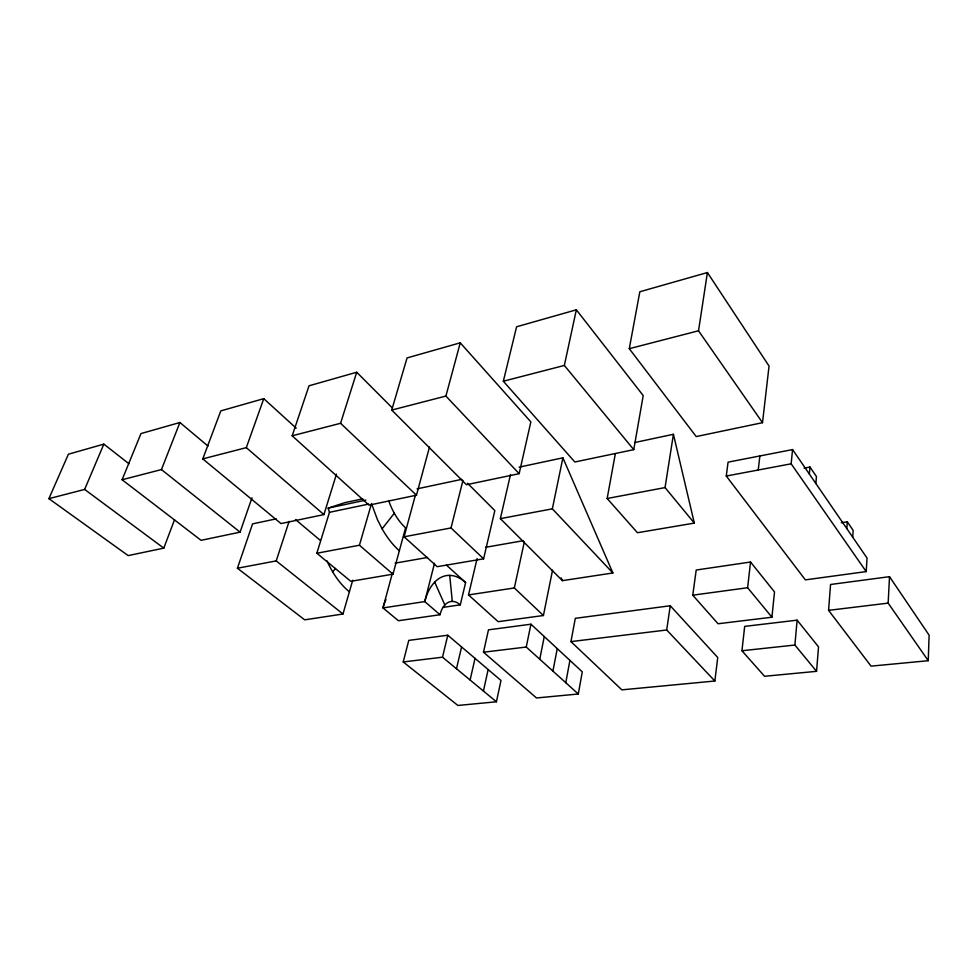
<?xml version="1.0" encoding="UTF-8"?>
<svg xmlns="http://www.w3.org/2000/svg" width="978" height="978" viewBox="0 0 978 978"><rect width="100%" height="100%" fill="white"/><g stroke="black" fill="none" stroke-linecap="round" stroke-linejoin="round"><path stroke-width="1.47" d="M928.256 660.7L929.1 635.15L889.515 576.678L830.566 584.489L828.574 610.345L871.068 666.14L928.256 660.7L888.158 603.12L889.515 576.678M866.202 571.592L867.046 558.071L792.571 449.587L728.072 462.154L726.275 476.041L805.359 579.868L866.202 571.592L791.153 463.804L792.571 449.587M852.706 537.191L853.171 530.418L847.303 521.8L841.3 522.753M846.814 528.597L847.303 521.8M816.557 671.336L818.525 646.849L797.131 620.162L744.686 626.385L741.935 650.749L764.539 676.275L816.557 671.336L794.882 645.04L797.131 620.162M815.848 483.499L816.459 476.555L809.967 467.044L804.075 468.144M809.344 474.012L809.967 467.044M771.935 617.216L774.515 591.922L750.542 562.02L696.214 570.027L692.754 595.186L718.048 623.756L771.935 617.216L747.62 587.729L750.542 562.02M758.243 470.015L759.857 455.968M762.51 422.679L769.05 366.065L707.412 272.544L639.832 291.762L629.282 348.681L696.214 436.567L762.51 422.679L698.524 330.784L707.412 272.544M714.857 681.006L717.742 657.522L670.248 605.749L575.308 618.328L570.956 641.605L621.861 689.857L714.857 681.006L666.703 629.991L670.248 605.749M615.321 453.816L607.155 498.499L637.46 532.729L694.331 523.096L665.052 487.582L673.414 434.293L634.6 442.557M633.768 449.648L643.206 395.564L576.348 309.806L516.592 326.786L503.34 381.224L574.844 461.995L633.768 449.648L564.343 365.454L576.348 309.806M578.291 694.001L582.277 671.849L530.944 624.208L488.487 629.832L483.474 652.216L536.519 697.974L578.291 694.001L526.25 647.033L483.474 652.216M565.773 682.693L569.917 660.382M552.925 671.104L557.252 648.622M539.758 659.221L544.269 636.568M477.093 558.548L468.511 594.93L498.144 621.666L543.413 615.517L552.546 570.186M526.25 647.033L530.944 624.208M510.492 474.562L500.369 518.633L562.411 580.651L612.888 572.974L552.35 508.841L562.9 457.826L519.135 467.142M496.421 701.788L500.981 680.456L447.79 635.223L408.767 640.394L403.229 661.959L457.9 705.456L496.421 701.788L442.508 657.192L403.229 661.959M543.413 615.517L514.342 587.961L524.306 541.946M483.425 691.043L488.156 669.551M470.112 680.028L475.027 658.39M519.159 473.67L530.846 421.897L460.259 342.813L407.044 357.936L391.738 410.063L466.433 484.721L519.159 473.67L445.907 396.066L460.259 342.813M456.481 668.756L461.579 646.947M415.516 494.672L404.097 536.8L437.203 566.678L483.597 558.817L494.831 510.602L467.508 483.23M392.386 573.267L382.96 607.937L398.425 620.724L440.014 614.734A26.357 15.403 82.4 0 1 460.296 604.844L465.614 582.558L446.494 565.15M442.508 657.192L447.79 635.223M483.597 558.817L451.017 527.949L462.936 480.467M434.501 563.291L424.758 601.58L440.014 614.734M392.227 407.826L356.713 372.239L309.024 385.797L292.178 435.797L369.012 505.137L416.457 495.186L429.501 447.019M362.716 498.841L344.831 502.655L328.156 508.12L329.464 512.325L316.848 553.242L350.796 581.323L392.985 574.172L405.577 527.851A53.387 31.602 77.6 0 1 388.657 500.602M276.175 518.853L252.568 523.878L237.422 568.23L304.696 619.832L342.972 614.013L352.728 580.223M316.848 553.242L359.427 545.223L371.542 503.487M296.212 428.205L263.779 398.657L220.808 410.882L202.788 458.89L280.979 523.572L323.914 514.587L336.469 474.147M292.178 435.797L340.576 423.291L356.713 372.239M237.422 568.23L276.224 560.907L289.097 521.36M207.984 446.066L179.915 422.508L140.979 433.572L122.103 479.746L201.065 540.321L240.087 532.154L251.969 497.778M202.788 458.89L246.309 447.643L263.779 398.657M128.986 463.78L103.851 444.122L68.411 454.208L48.9 498.658L128.167 555.602L163.791 548.132L174.549 519.673M122.103 479.746L161.443 469.574L179.915 422.508M48.9 498.658L84.634 489.428L103.851 444.122M399.342 550.773A80.147 47.47 77.6 0 1 382.105 528.829L394.305 513.242M332.716 571.922L335.491 568.426M391.738 410.063L445.907 396.066M503.34 381.224L564.343 365.454M629.282 348.681L698.524 330.784M417.093 488.853L461.812 479.342M328.156 508.12L365.87 500.1M329.464 512.325L368.633 504.086M404.097 536.8L451.017 527.949M500.369 518.633L552.35 508.841M607.155 498.499L665.052 487.582M726.275 476.041L791.153 463.804M395.136 563.145L427.545 557.472M485.516 547.313L523.12 540.724M468.511 594.93L514.342 587.961M442.679 607.436L460.296 604.844M692.754 595.186L747.62 587.729M570.956 641.605L666.703 629.991M828.574 610.345L888.158 603.12M741.935 650.749L794.882 645.04M84.634 489.428L163.791 548.132M161.443 469.574L240.087 532.154M276.224 560.907L342.972 614.013M295.466 519.526L320.429 540.492M246.309 447.643L323.914 514.587M359.427 545.223L392.985 574.172M340.576 423.291L416.457 495.186M382.105 528.829L377.422 519.587L371.921 504.709M561.164 577.888L562.411 580.651M434.697 582.13L444.856 604.991M562.9 457.826L612.888 572.974M673.414 434.293L694.331 523.096M449.721 575.382L452.288 601.421M385.968 599.563A51.59 31.492 82.6 0 0 382.96 607.937L424.758 601.58A52.739 30.831 82.4 0 1 465.614 582.558M349.378 591.824A74.719 46.981 78.6 0 1 327.043 560.883"/></g></svg>
